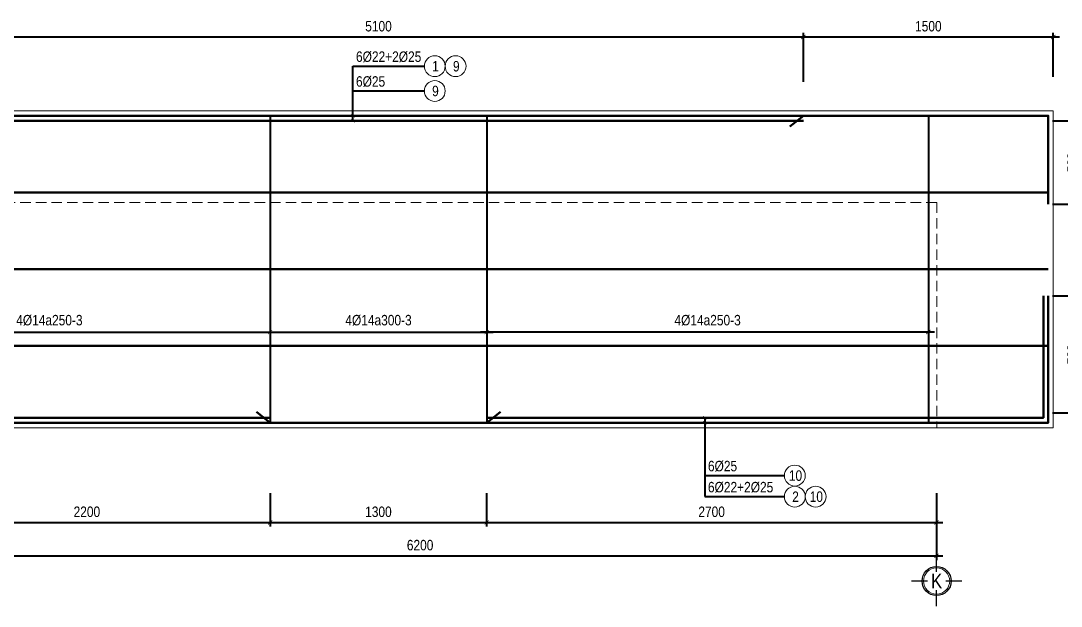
# Model space of a CAD drawing. Header units: millimetres. Extents: x 3014920 to 3563667, y -1638653 to -1356471.
# Drawn here: x 3226218 to 3232462, y -1593787 to -1590278 of the extents above; entities that cross this region are included whole.
import ezdxf
from ezdxf.enums import TextEntityAlignment as Align
from ezdxf.xclip import XClip

# ---------------------------------------------------------------- set-up
doc = ezdxf.new("R2010")
doc.units = ezdxf.units.MM
doc.header["$MEASUREMENT"] = 0
doc.header["$XCLIPFRAME"] = 0
doc.header["$PDMODE"] = 2
doc.linetypes.add('HIDDEN', pattern=[0.375, 0.25, -0.125])
doc.layers.get('0').update_dxf_attribs({"lineweight": 9})
doc.layers.get('Defpoints').update_dxf_attribs({"color": 10, "lineweight": 0})
for name, color, linetype, lineweight in [('2', 2, 'Continuous', 20), ('CDAI', 21, 'Continuous', 40), ('CTHEP', 50, 'Continuous', 50), ('DBAO', 90, 'Continuous', 13), ('DGIONG', 130, 'Continuous', 13), ('KTH', 154, 'Continuous', 9), ('Net khuat', 8, 'HIDDEN', 13), ('TEXT', 7, 'Continuous', 15)]:
    doc.layers.add(name, color=color, linetype=linetype, lineweight=lineweight)
doc.layers.add('8', color=8, linetype='Continuous')
doc.styles.add('HELVECONDENSE', font='VHELVCN_0.TTF')
doc.styles.add('Star-HelCon', font='VHELVCN_0.TTF')
doc.styles.add('TTP-HelCon', font='VHELVCN_0.TTF')
doc.styles.add('VNI-HELVE-CONDENSE', font='VHELVCN_0.TTF')
doc.dimstyles.new('kc-25', dxfattribs={"dimtxt": 62.5, "dimasz": 20, "dimexe": 20, "dimexo": 50, "dimgap": 25, "dimtad": 3, "dimdec": 0, "dimzin": 0, "dimdsep": 46, "dimtxsty": 'VNI-HELVE-CONDENSE', "dimblk": 'DIM', "dimcen": 2.5, "dimclrd": 256, "dimclre": 154, "dimclrt": 7, "dimaunit": 1, "dimadec": 0, "dimazin": 0, "dimtfac": 1, "dimtdec": 0, "dimtix": 1, "dimtmove": 0, "dimatfit": 3, "dimldrblk": 'DOT', "dimfxl": 1, "dimtolj": 1, "dimtzin": 0, "dimarcsym": 0})
doc.dimstyles.new('TTP-25', dxfattribs={"dimscale": 25, "dimtxt": 2.5, "dimasz": 1, "dimexe": 1, "dimexo": 1, "dimgap": 0.09, "dimtad": 0, "dimdec": 4, "dimrnd": 1, "dimzin": 9, "dimdsep": 46, "dimtxsty": 'TTP-HelCon', "dimblk": 'ARCHTICK', "dimcen": 0.09, "dimdle": 1.5, "dimclrd": 256, "dimclre": 256, "dimclrt": 7, "dimadec": 0, "dimazin": 0, "dimtfac": 1, "dimtdec": 4, "dimtmove": 0, "dimatfit": 3, "dimldrblk": 'ARCHTICK', "dimfxl": 1, "dimtvp": 1, "dimtolj": 1, "dimtzin": 0, "dimarcsym": 0})

# ---------------------------------------------------------------- blocks, each defined once
blk = doc.blocks.new('dau truc')
blk.add_circle((0, 0), 180)
at = {"layer": '8'}
for p, q in [((0, 127), (0, 345)), ((-127, 0), (-345, 0)), ((0, -345), (0, -127)), ((345, 0), (127, 0))]:
    blk.add_line(p, q, dxfattribs=at)
blk.add_circle((0, 0), 200, dxfattribs=at)
at = {"layer": 'TEXT', "style": 'HELVECONDENSE'}
blk.add_attdef('A', text='', height=233, dxfattribs=at).set_placement((0, 0), align=Align.MIDDLE)
blk = doc.blocks.new('_ArchTick')
at = {"color": 0, "linetype": 'ByBlock', "const_width": 0.15}
blk.add_lwpolyline([(-0.5, -0.5), (0.5, 0.5)], dxfattribs=at)
blk = doc.blocks.new('*D998')
at = {"layer": 'Defpoints', "color": 0, "transparency": 16777216}
for p in [(2593876.3, -2096895.8), (2600076.3, -2096895.8), (2600076.3, -2097295.7)]:
    blk.add_point(p, dxfattribs=at)
at = {"layer": 'KTH', "lineweight": -2, "transparency": 16777216}
for p, q in [((2593876.3, -2096920.8), (2593876.3, -2097320.7)), ((2600076.3, -2096920.8), (2600076.3, -2097320.7)), ((2593838.8, -2097295.7), (2600113.8, -2097295.7))]:
    blk.add_line(p, q, dxfattribs=at)
at = {"layer": 'KTH', "lineweight": -2, "transparency": 16777216, "xscale": 25, "yscale": 25, "zscale": 25, "rotation": 180}
blk.add_blockref('_ArchTick', (2593876.3, -2097295.7), dxfattribs=at)
at = {"layer": 'KTH', "lineweight": -2, "transparency": 16777216, "xscale": 25, "yscale": 25, "zscale": 25}
blk.add_blockref('_ArchTick', (2600076.3, -2097295.7), dxfattribs=at)
at = {"layer": 'KTH', "color": 7, "transparency": 16777216, "insert": (2596976.3, -2097231.9), "char_height": 62.5, "attachment_point": 5, "style": 'TTP-HelCon'}
blk.add_mtext('\\A1;6200', dxfattribs=at)
blk = doc.blocks.new('*D1000')
at = {"layer": 'Defpoints', "color": 0, "transparency": 16777216}
for p in [(2599276.8, -2094184.7), (2594176.3, -2094479.9), (2599276.8, -2094479.9)]:
    blk.add_point(p, dxfattribs=at)
at = {"layer": 'KTH', "lineweight": -2, "transparency": 16777216}
for p, q in [((2594138.8, -2094184.7), (2599314.3, -2094184.7)), ((2594176.3, -2094454.9), (2594176.3, -2094159.7)), ((2599276.8, -2094454.9), (2599276.8, -2094159.7))]:
    blk.add_line(p, q, dxfattribs=at)
at = {"layer": 'KTH', "lineweight": -2, "transparency": 16777216, "xscale": 25, "yscale": 25, "zscale": 25, "rotation": 180}
blk.add_blockref('_ArchTick', (2594176.3, -2094184.7), dxfattribs=at)
at = {"layer": 'KTH', "lineweight": -2, "transparency": 16777216, "xscale": 25, "yscale": 25, "zscale": 25}
blk.add_blockref('_ArchTick', (2599276.8, -2094184.7), dxfattribs=at)
at = {"layer": 'KTH', "color": 7, "transparency": 16777216, "insert": (2596726.6, -2094120.8), "char_height": 62.5, "attachment_point": 5, "style": 'TTP-HelCon'}
blk.add_mtext('\\A1;5100', dxfattribs=at)
blk = doc.blocks.new('*D1001')
at = {"layer": 'Defpoints', "color": 0, "transparency": 16777216}
for p in [(2600776.8, -2094184.7), (2599276.8, -2094479.9), (2600776.8, -2094449.9)]:
    blk.add_point(p, dxfattribs=at)
at = {"layer": 'KTH', "lineweight": -2, "transparency": 16777216}
for p, q in [((2599239.3, -2094184.7), (2600814.3, -2094184.7)), ((2599276.8, -2094454.9), (2599276.8, -2094159.7)), ((2600776.8, -2094424.9), (2600776.8, -2094159.7))]:
    blk.add_line(p, q, dxfattribs=at)
at = {"layer": 'KTH', "lineweight": -2, "transparency": 16777216, "xscale": 25, "yscale": 25, "zscale": 25, "rotation": 180}
blk.add_blockref('_ArchTick', (2599276.8, -2094184.7), dxfattribs=at)
at = {"layer": 'KTH', "lineweight": -2, "transparency": 16777216, "xscale": 25, "yscale": 25, "zscale": 25}
blk.add_blockref('_ArchTick', (2600776.8, -2094184.7), dxfattribs=at)
at = {"layer": 'KTH', "color": 7, "transparency": 16777216, "insert": (2600026.8, -2094120.8), "char_height": 62.5, "attachment_point": 5, "style": 'TTP-HelCon'}
blk.add_mtext('\\A1;1500', dxfattribs=at)
blk = doc.blocks.new('*D1002')
at = {"layer": 'Defpoints', "color": 0, "transparency": 16777216}
for p in [(2593426.3, -2095777.4), (2596076.3, -2095777.4), (2596076.3, -2095953.9)]:
    blk.add_point(p, dxfattribs=at)
at = {"layer": 'KTH', "lineweight": -2, "transparency": 16777216}
for p, q in [((2593426.3, -2095802.4), (2593426.3, -2095978.9)), ((2596076.3, -2095802.4), (2596076.3, -2095978.9)), ((2593388.8, -2095953.9), (2596113.8, -2095953.9))]:
    blk.add_line(p, q, dxfattribs=at)
at = {"layer": 'KTH', "lineweight": -2, "transparency": 16777216, "xscale": 25, "yscale": 25, "zscale": 25, "rotation": 180}
blk.add_blockref('_ArchTick', (2593426.3, -2095953.9), dxfattribs=at)
at = {"layer": 'KTH', "lineweight": -2, "transparency": 16777216, "xscale": 25, "yscale": 25, "zscale": 25}
blk.add_blockref('_ArchTick', (2596076.3, -2095953.9), dxfattribs=at)
at = {"layer": 'KTH', "color": 7, "transparency": 16777216, "insert": (2594751.3, -2095883.9), "char_height": 62.5, "attachment_point": 5, "style": 'TTP-HelCon'}
blk.add_mtext('\\A1;4Þ14a250-3', dxfattribs=at)
blk = doc.blocks.new('*D1003')
at = {"layer": 'Defpoints', "color": 0, "transparency": 16777216}
for p in [(2597376.8, -2095777.4), (2600026.8, -2095777.4), (2597376.8, -2095953.8)]:
    blk.add_point(p, dxfattribs=at)
at = {"layer": 'KTH', "lineweight": -2, "transparency": 16777216}
for p, q in [((2597376.8, -2095802.4), (2597376.8, -2095978.8)), ((2600026.8, -2095802.4), (2600026.8, -2095978.8)), ((2600064.3, -2095953.8), (2597339.3, -2095953.8))]:
    blk.add_line(p, q, dxfattribs=at)
at = {"layer": 'KTH', "lineweight": -2, "transparency": 16777216, "xscale": 25, "yscale": 25, "zscale": 25, "rotation": 180}
blk.add_blockref('_ArchTick', (2597376.8, -2095953.8), dxfattribs=at)
at = {"layer": 'KTH', "lineweight": -2, "transparency": 16777216, "xscale": 25, "yscale": 25, "zscale": 25}
blk.add_blockref('_ArchTick', (2600026.8, -2095953.8), dxfattribs=at)
at = {"layer": 'KTH', "color": 7, "transparency": 16777216, "insert": (2598701.8, -2095883.9), "char_height": 62.5, "attachment_point": 5, "style": 'TTP-HelCon'}
blk.add_mtext('\\A1;4Þ14a250-3', dxfattribs=at)
blk = doc.blocks.new('DIM')
h = blk.add_hatch(color=1)
h.paths.add_polyline_path([(0.49, 0.29, 1), (0.29, 0.49), (-0.19, 0), (0.19, 0)])
h.paths.add_polyline_path([(0.19, 0), (-0.19, 0), (-0.49, -0.29, 1), (-0.29, -0.49)])
at = {"color": 9}
for p, q in [((-0.19, 0), (-1.5, 0)), ((0.19, 0), (1.5, 0))]:
    blk.add_line(p, q, dxfattribs=at)
at = {"color": 1}
for p, q in [((-0.49, -0.29), (0.29, 0.49)), ((-0.29, -0.49), (0.49, 0.29)), ((-0.19, 0), (0.19, 0))]:
    blk.add_line(p, q, dxfattribs=at)
blk.add_arc((-0.39, -0.39), 0.138, 135, 315, dxfattribs=at)
blk = doc.blocks.new('*D1004')
at = {"layer": 'Defpoints', "color": 0, "transparency": 16777216}
for p in [(2593876.3, -2096895.8), (2596076.3, -2096895.8), (2596076.3, -2097095.8)]:
    blk.add_point(p, dxfattribs=at)
at = {"layer": 'KTH', "lineweight": -2, "transparency": 16777216}
for p, q in [((2593876.3, -2096920.8), (2593876.3, -2097120.8)), ((2596076.3, -2096920.8), (2596076.3, -2097120.8)), ((2593838.8, -2097095.8), (2596113.8, -2097095.8))]:
    blk.add_line(p, q, dxfattribs=at)
at = {"layer": 'KTH', "lineweight": -2, "transparency": 16777216, "xscale": 25, "yscale": 25, "zscale": 25, "rotation": 180}
blk.add_blockref('_ArchTick', (2593876.3, -2097095.8), dxfattribs=at)
at = {"layer": 'KTH', "lineweight": -2, "transparency": 16777216, "xscale": 25, "yscale": 25, "zscale": 25}
blk.add_blockref('_ArchTick', (2596076.3, -2097095.8), dxfattribs=at)
at = {"layer": 'KTH', "color": 7, "transparency": 16777216, "insert": (2594976.3, -2097031.9), "char_height": 62.5, "attachment_point": 5, "style": 'TTP-HelCon'}
blk.add_mtext('\\A1;2200', dxfattribs=at)
blk = doc.blocks.new('*D1005')
at = {"layer": 'Defpoints', "color": 0, "transparency": 16777216}
for p in [(2596076.3, -2096895.8), (2597375.8, -2096895.8), (2597375.8, -2097095.8)]:
    blk.add_point(p, dxfattribs=at)
at = {"layer": 'KTH', "lineweight": -2, "transparency": 16777216}
for p, q in [((2596076.3, -2096920.8), (2596076.3, -2097120.8)), ((2597375.8, -2096920.8), (2597375.8, -2097120.8)), ((2596038.8, -2097095.8), (2597413.3, -2097095.8))]:
    blk.add_line(p, q, dxfattribs=at)
at = {"layer": 'KTH', "lineweight": -2, "transparency": 16777216, "xscale": 25, "yscale": 25, "zscale": 25, "rotation": 180}
blk.add_blockref('_ArchTick', (2596076.3, -2097095.8), dxfattribs=at)
at = {"layer": 'KTH', "lineweight": -2, "transparency": 16777216, "xscale": 25, "yscale": 25, "zscale": 25}
blk.add_blockref('_ArchTick', (2597375.8, -2097095.8), dxfattribs=at)
at = {"layer": 'KTH', "color": 7, "transparency": 16777216, "insert": (2596726.1, -2097031.9), "char_height": 62.5, "attachment_point": 5, "style": 'TTP-HelCon'}
blk.add_mtext('\\A1;1300', dxfattribs=at)
blk = doc.blocks.new('*D1006')
at = {"layer": 'Defpoints', "color": 0, "transparency": 16777216}
for p in [(2597375.8, -2096895.8), (2600076.3, -2096895.8), (2600076.3, -2097095.8)]:
    blk.add_point(p, dxfattribs=at)
at = {"layer": 'KTH', "lineweight": -2, "transparency": 16777216}
for p, q in [((2597375.8, -2096920.8), (2597375.8, -2097120.8)), ((2600076.3, -2096920.8), (2600076.3, -2097120.8)), ((2597338.3, -2097095.8), (2600113.8, -2097095.8))]:
    blk.add_line(p, q, dxfattribs=at)
at = {"layer": 'KTH', "lineweight": -2, "transparency": 16777216, "xscale": 25, "yscale": 25, "zscale": 25, "rotation": 180}
blk.add_blockref('_ArchTick', (2597375.8, -2097095.8), dxfattribs=at)
at = {"layer": 'KTH', "lineweight": -2, "transparency": 16777216, "xscale": 25, "yscale": 25, "zscale": 25}
blk.add_blockref('_ArchTick', (2600076.3, -2097095.8), dxfattribs=at)
at = {"layer": 'KTH', "color": 7, "transparency": 16777216, "insert": (2598726, -2097031.9), "char_height": 62.5, "attachment_point": 5, "style": 'TTP-HelCon'}
blk.add_mtext('\\A1;2700', dxfattribs=at)
blk = doc.blocks.new('*D1007')
at = {"layer": 'Defpoints', "color": 0, "transparency": 16777216}
for p in [(2596076.3, -2095777.4), (2597376.8, -2095777.4), (2597376.8, -2095953.8)]:
    blk.add_point(p, dxfattribs=at)
at = {"layer": 'KTH', "lineweight": -2, "transparency": 16777216}
for p, q in [((2596076.3, -2095802.4), (2596076.3, -2095978.8)), ((2597376.8, -2095802.4), (2597376.8, -2095978.8)), ((2596038.8, -2095953.8), (2597414.3, -2095953.8))]:
    blk.add_line(p, q, dxfattribs=at)
at = {"layer": 'KTH', "lineweight": -2, "transparency": 16777216, "xscale": 25, "yscale": 25, "zscale": 25, "rotation": 180}
blk.add_blockref('_ArchTick', (2596076.3, -2095953.8), dxfattribs=at)
at = {"layer": 'KTH', "lineweight": -2, "transparency": 16777216, "xscale": 25, "yscale": 25, "zscale": 25}
blk.add_blockref('_ArchTick', (2597376.8, -2095953.8), dxfattribs=at)
at = {"layer": 'KTH', "color": 7, "transparency": 16777216, "insert": (2596726.6, -2095883.9), "char_height": 62.5, "attachment_point": 5, "style": 'TTP-HelCon'}
blk.add_mtext('\\A1;4Þ14a300-3', dxfattribs=at)
blk = doc.blocks.new('*D1008')
at = {"layer": 'Defpoints', "color": 0, "transparency": 16777216}
for p in [(2600746.8, -2094687.4), (2600746.8, -2095187.4), (2600956.6, -2095187.4)]:
    blk.add_point(p, dxfattribs=at)
at = {"layer": 'KTH', "lineweight": -2, "transparency": 16777216}
for p, q in [((2600771.8, -2094687.4), (2600981.6, -2094687.4)), ((2600956.6, -2094649.9), (2600956.6, -2095224.9)), ((2600771.8, -2095187.4), (2600981.6, -2095187.4))]:
    blk.add_line(p, q, dxfattribs=at)
at = {"layer": 'KTH', "lineweight": -2, "transparency": 16777216, "xscale": 25, "yscale": 25, "zscale": 25}
for p, rotation in [((2600956.6, -2094687.4), 90), ((2600956.6, -2095187.4), 270)]:
    blk.add_blockref('_ArchTick', p, dxfattribs=dict(at, rotation=rotation))
at = {"layer": 'KTH', "color": 7, "transparency": 16777216, "insert": (2600892.7, -2094937.4), "char_height": 62.5, "attachment_point": 5, "rotation": 90, "style": 'TTP-HelCon'}
blk.add_mtext('\\A1;500', dxfattribs=at)
blk = doc.blocks.new('*D1009')
at = {"layer": 'Defpoints', "color": 0, "transparency": 16777216}
for p in [(2600746.8, -2095737.4), (2600956.6, -2095737.4), (2600746.8, -2096437.4)]:
    blk.add_point(p, dxfattribs=at)
at = {"layer": 'KTH', "lineweight": -2, "transparency": 16777216}
for p, q in [((2600771.8, -2095737.4), (2600981.6, -2095737.4)), ((2600956.6, -2096474.9), (2600956.6, -2095699.9)), ((2600771.8, -2096437.4), (2600981.6, -2096437.4))]:
    blk.add_line(p, q, dxfattribs=at)
at = {"layer": 'KTH', "lineweight": -2, "transparency": 16777216, "xscale": 25, "yscale": 25, "zscale": 25}
for p, rotation in [((2600956.6, -2095737.4), 90), ((2600956.6, -2096437.4), 270)]:
    blk.add_blockref('_ArchTick', p, dxfattribs=dict(at, rotation=rotation))
at = {"layer": 'KTH', "color": 7, "transparency": 16777216, "insert": (2600892.7, -2096087.4), "char_height": 62.5, "attachment_point": 5, "rotation": 90, "style": 'TTP-HelCon'}
blk.add_mtext('\\A1;700', dxfattribs=at)
blk = doc.blocks.new('2X-16')
at = {"layer": 'CDAI', "elevation": 0}
blk.add_lwpolyline([(2596076.3001, -2094657.43669), (2596076.3001, -2096497.43669)], dxfattribs=at)
at = {"layer": 'CDAI'}
for points in [[(2597376.8001, -2094657.38921), (2597376.8001, -2096497.38921)], [(2600026.8001, -2094657.3892), (2600026.8001, -2096497.3892)]]:
    blk.add_lwpolyline(points, dxfattribs=at)
at = {"layer": 'CTHEP'}
for p, q in [((2599195.37421, -2094721.91681), (2599276.8001, -2094657.39131)), ((2600745.79848, -2095117.39781, 0), (2574476.29098, -2095117.39781, 0)), ((2600745.79848, -2095577.39781, 0), (2574476.29098, -2095577.39781, 0)), ((2600746.79848, -2096437.3913), (2600746.79848, -2095737.3913)), ((2600745.79848, -2096037.39781, 0), (2574476.29098, -2096037.39781, 0)), ((2595994.87421, -2096432.89382), (2596076.3001, -2096497.41932)), ((2597458.22599, -2096432.86371), (2597376.8001, -2096497.3892))]:
    blk.add_line(p, q, dxfattribs=at)
for points in [[(2574406.29848, -2094657.39131), (2600746.79848, -2094657.39131), (2600746.79848, -2095157.39131)], [(2594174.37422, -2094687.39031), (2599276.81309, -2094687.39031)], [(2600746.79848, -2094687.39131), (2600746.79848, -2095187.39131)], [(2574406.29848, -2096497.39131), (2600746.79848, -2096497.39131), (2600746.79848, -2095737.3913)], [(2597376.8001, -2096467.3913), (2600717.29848, -2096467.3913), (2600717.29848, -2095737.3913)], [(2588926.29261, -2096467.3913), (2596076.3001, -2096467.3913)]]:
    blk.add_lwpolyline(points, dxfattribs=at)
at = {"layer": 'DBAO', "linetype": 'Continuous'}
for p in [(2593376.3076, -2094627.39232), (2600776.79848, -2096527.39131)]:
    blk.add_line(p, (2600776.79848, -2094627.39232), dxfattribs=at)
at = {"layer": 'DBAO', "linetype": 'Continuous', "flags": 128}
blk.add_lwpolyline([(2600776.79848, -2096527.39131), (2574376.29848, -2096527.39131), (2574376.29848, -2094627.39131)], dxfattribs=at)
at = {"layer": 'DGIONG'}
for centre in [(2597064.30329, -2094360.1923), (2597189.30329, -2094360.1923), (2597064.30333, -2094508.79231), (2599225.2865, -2096814.6377), (2599225.28647, -2096940.95047), (2599350.28647, -2096940.95047)]:
    blk.add_circle(centre, 62.5, dxfattribs=at)
at = {"layer": 'Net khuat', "ltscale": 250}
for q in [(2593351.30047, -2095177.33519), (2600076.8001, -2096527.39131)]:
    blk.add_line((2600076.8001, -2095177.35868), q, dxfattribs=at)
at = {"layer": '2', "ltscale": 300}
ref = blk.add_blockref('dau truc', (2600076.29848, -2097446.57908), dxfattribs=dict(at, xscale=0.4367131295148283, yscale=0.4367131295148283, zscale=0.4367131295148283))
ref.add_attrib('A', 'K', dxfattribs={"layer": 'TEXT', "height": 87.5, "style": 'HELVECONDENSE'}).set_placement((2600076.29848, -2097446.57908), align=Align.MIDDLE)
at = {"layer": 'TEXT', "style": 'TTP-HelCon'}
for s, p in [('6Þ22+2Þ25', (2596591.49541, -2094334.33935, 0)), ('6Þ25', (2596591.49546, -2094482.93936, 0)), ('6Þ25', (2598703.90088, -2096788.78476, 0)), ('6Þ22+2Þ25', (2598703.90085, -2096915.09752, 0))]:
    blk.add_text(s, height=62.5, dxfattribs=at).set_placement(p)
at = {"layer": 'TEXT', "style": 'Star-HelCon'}
for s, p in [('1', (2597068.46995, -2094360.1923)), ('9', (2597193.46995, -2094360.1923)), ('9', (2597068.47, -2094508.79231)), ('10', (2599229.45317, -2096814.6377)), ('2', (2599229.45313, -2096940.95047)), ('10', (2599354.45313, -2096940.95047))]:
    blk.add_text(s, height=62.5, dxfattribs=at).set_placement(p, align=Align.MIDDLE)
at = {"layer": 'KTH'}
for base, p1, p2, picture, middle in [((2599276.8001, -2094184.683), (2594176.3076, -2094479.92811), (2599276.8001, -2094479.92811), '*D1000', (2596726.55385, -2094120.84966)), ((2600776.79848, -2094184.683), (2599276.8001, -2094479.92811), (2600776.79848, -2094449.92911), '*D1001', (2600026.79929, -2094120.84966)), ((2596076.3001, -2097095.75881), (2593876.29818, -2096895.75881), (2596076.3001, -2096895.75881), '*D1004', (2594976.29914, -2097031.92547)), ((2600076.29848, -2097295.71455), (2593876.30012, -2096895.75881), (2600076.29848, -2096895.75881), '*D998', (2596976.2993, -2097231.88121))]:
    dim = blk.add_linear_dim(base=base, p1=p1, p2=p2, dimstyle='TTP-25', override={"dimtmove": 1}, dxfattribs=at)
    dim.commit()
    dim.dimension.update_dxf_attribs({"geometry": picture, "text_midpoint": middle})
at = {"layer": 'KTH', "color": 5}
for base, p1, p2, picture, middle in [((2600956.58299, -2095187.39131), (2600746.79848, -2094687.39131), (2600746.79848, -2095187.39131), '*D1008', (2600892.74965, -2094937.39131)), ((2600956.58299, -2095737.3913), (2600746.79848, -2096437.3913), (2600746.79848, -2095737.3913), '*D1009', (2600892.74965, -2096087.3913))]:
    dim = blk.add_linear_dim(base=base, p1=p1, p2=p2, angle=90, dimstyle='TTP-25', dxfattribs=at)
    dim.commit()
    dim.dimension.update_dxf_attribs({"geometry": picture, "text_midpoint": middle})
at = {"layer": 'KTH'}
for base, p1, p2, text, picture, middle in [((2596076.3001, -2095953.85099), (2593426.3001, -2095777.40617), (2596076.3001, -2095777.40617), '4Þ14a250-3', '*D1002', (2594751.3001, -2095883.93432)), ((2597376.8001, -2095953.82298), (2596076.3001, -2095777.37816), (2597376.8001, -2095777.3523), '4Þ14a300-3', '*D1007', (2596726.5501, -2095883.90631))]:
    dim = blk.add_linear_dim(base=base, p1=p1, p2=p2, text=text, dimstyle='TTP-25', override={"dimtmove": 1}, dxfattribs=at)
    dim.commit()
    dim.dimension.update_dxf_attribs({"geometry": picture, "text_midpoint": middle})
dim = blk.add_linear_dim(base=(2597376.8001, -2095953.82087), p1=(2600026.8001, -2095777.37605), p2=(2597376.8001, -2095777.37605), angle=180, text='4Þ14a250-3', dimstyle='TTP-25', override={"dimtmove": 1}, dxfattribs=at)
dim.commit()
dim.dimension.update_dxf_attribs({"geometry": '*D1003', "text_midpoint": (2598701.8001, -2095883.9042)})
at = {"layer": 'KTH', "color": 5}
for base, p1, p2, picture, middle in [((2597375.8001, -2097095.75881), (2596076.3001, -2096895.75881), (2597375.8001, -2096895.75881), '*D1005', (2596726.0501, -2097031.92547)), ((2600076.29818, -2097095.75881), (2597375.8001, -2096895.75881), (2600076.29818, -2096895.75881), '*D1006', (2598726.04914, -2097031.92547))]:
    dim = blk.add_linear_dim(base=base, p1=p1, p2=p2, dimstyle='TTP-25', override={"dimtmove": 1}, dxfattribs=at)
    dim.commit()
    dim.dimension.update_dxf_attribs({"geometry": picture, "text_midpoint": middle})
at = {"layer": 'DGIONG'}
for points in [[(2596572.98347, -2094657.39232), (2596572.98338, -2094360.1923), (2597001.80329, -2094360.1923)], [(2596572.98347, -2094687.39232), (2596572.98342, -2094508.79231), (2597001.80333, -2094508.79231)], [(2598685.38893, -2096497.39131), (2598685.38882, -2096940.95047), (2599162.78647, -2096940.95047)], [(2598685.38894, -2096467.39131), (2598685.38885, -2096814.6377), (2599162.7865, -2096814.6377)]]:
    blk.add_leader(points, dimstyle='kc-25', override={"dimtad": 0, "dimldrblk": 'ArchTick', "dimfxl": 100, "dimarcsym": 1}, dxfattribs=at)

msp = doc.modelspace()

# ---------------------------------------------------------------- block references
at = {"layer": 'CDAI'}
ref = msp.add_blockref('2X-16', (631638.00704, 503810.70988), dxfattribs=at)
XClip(ref).set_block_clipping_path([(2583786.5250377283, -2097800.5917626861), (2601596.9232716262, -2093692.3662682183)])

doc.saveas('drawing.dxf')
